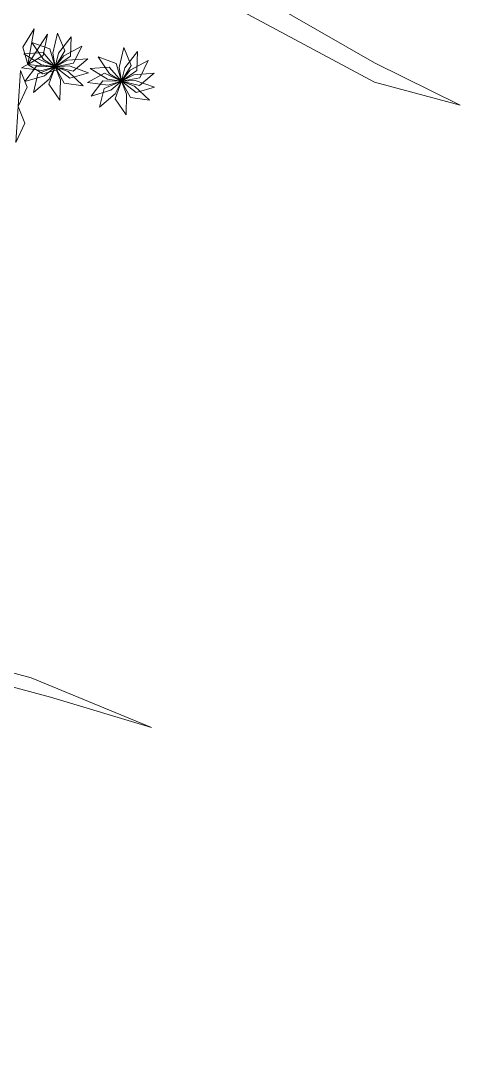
# Model space of a CAD drawing. Header units: inches. Extents: x 15 to 22798, y 21 to 21519.
# Drawn here: x 14922 to 14994.9, y 12219.7 to 12393.4 of the extents above; entities that cross this region are included whole.
import ezdxf

# ---------------------------------------------------------------- set-up
doc = ezdxf.new("R2010")
doc.units = ezdxf.units.IN
doc.header["$MEASUREMENT"] = 0
doc.layers.add('ARREDAMENTO', color=8, linetype='Continuous', lineweight=13)

msp = doc.modelspace()

# ---------------------------------------------------------------- linework, layer by layer
at = {"layer": 'ARREDAMENTO', "linetype": 'Continuous', "lineweight": 0}
for points in [[(14942.61, 12403.69), (14980.73, 12383.2), (14994.93, 12379.39), (14980.72, 12386.43), (14940.65, 12409.48)], [(14789.51, 12308.96), (14819.88, 12292.31), (14846.39, 12274.36), (14864.54, 12249.29), (14875.61, 12219.67), (14869.69, 12249.95), (14852.83, 12274.39), (14869.53, 12291.86), (14892.12, 12285.5), (14911.61, 12246.89), (14896, 12283.58), (14912.76, 12284.93), (14926.96, 12281.12), (14943.74, 12276.03), (14923.72, 12284.33), (14902.42, 12290.05), (14886.94, 12291.28), (14867.56, 12300.88), (14847.01, 12278.88), (14817.93, 12298.11), (14796.58, 12316.73)]]:
    msp.add_lwpolyline(points, dxfattribs=at)
at = {"layer": 'ARREDAMENTO', "lineweight": 0}
for points in [[(14923.17, 12386.16), (14922.37, 12389.01), (14924.27, 12392.05), (14923.17, 12386.16)], [(14923.17, 12386.16), (14925.72, 12387.67), (14926.43, 12391.19), (14923.17, 12386.16)], [(14923.85, 12389.82), (14925.77, 12387.01), (14927.72, 12385.79), (14926.84, 12388.74), (14923.85, 12389.82)], [(14928.13, 12391.37), (14927.33, 12388.06), (14927.73, 12385.79), (14929.33, 12388.42), (14928.13, 12391.37)], [(14930.37, 12390.72), (14928.29, 12388.02), (14927.73, 12385.79), (14930.27, 12387.54), (14930.37, 12390.72)], [(14922.54, 12387.9), (14925.44, 12386.1), (14927.72, 12385.79), (14925.71, 12388.13), (14922.54, 12387.9)], [(14932.15, 12389.22), (14929.15, 12387.6), (14927.74, 12385.78), (14930.77, 12386.35), (14932.15, 12389.22)], [(14939.13, 12388.95), (14938.33, 12385.64), (14938.73, 12383.37), (14940.33, 12386.01), (14939.13, 12388.95)], [(14941.37, 12388.31), (14939.29, 12385.61), (14938.73, 12383.37), (14941.27, 12385.13), (14941.37, 12388.31)], [(14922.12, 12385.6), (14925.5, 12385.14), (14927.72, 12385.78), (14924.93, 12387.1), (14922.12, 12385.6)], [(14933.17, 12387.12), (14929.77, 12386.86), (14927.74, 12385.78), (14930.74, 12385.07), (14933.17, 12387.12)], [(14934.85, 12387.41), (14936.77, 12384.59), (14938.72, 12383.37), (14937.84, 12386.33), (14934.85, 12387.41)], [(14943.15, 12386.8), (14940.15, 12385.19), (14938.74, 12383.37), (14941.77, 12383.94), (14943.15, 12386.8)], [(14921.97, 12385.15), (14923.1, 12382.41), (14921.57, 12379.16), (14921.97, 12385.15)], [(14922.68, 12383.34), (14925.95, 12384.29), (14927.72, 12385.78), (14924.63, 12385.85), (14922.68, 12383.34)], [(14923.17, 12386.16), (14925.68, 12384.58), (14929.13, 12385.55), (14923.17, 12386.16)], [(14924.11, 12381.5), (14926.71, 12383.7), (14927.72, 12385.78), (14924.87, 12384.59), (14924.11, 12381.5)], [(14928.49, 12380.23), (14928.59, 12383.63), (14927.72, 12385.77), (14926.7, 12382.86), (14928.49, 12380.23)], [(14933.24, 12384.79), (14930.03, 12385.94), (14927.73, 12385.77), (14930.19, 12383.9), (14933.24, 12384.79)], [(14932.36, 12382.63), (14929.9, 12384.99), (14927.73, 12385.77), (14929.21, 12383.07), (14932.36, 12382.63)], [(14933.12, 12383.19), (14936.5, 12382.73), (14938.72, 12383.37), (14935.93, 12384.69), (14933.12, 12383.19)], [(14933.54, 12385.48), (14936.44, 12383.69), (14938.72, 12383.37), (14936.71, 12385.71), (14933.54, 12385.48)], [(14944.17, 12384.7), (14940.77, 12384.45), (14938.74, 12383.36), (14941.74, 12382.65), (14944.17, 12384.7)], [(14933.68, 12380.92), (14936.95, 12381.88), (14938.72, 12383.37), (14935.63, 12383.44), (14933.68, 12380.92)], [(14935.11, 12379.08), (14937.71, 12381.29), (14938.72, 12383.36), (14935.87, 12382.17), (14935.11, 12379.08)], [(14939.49, 12377.81), (14939.59, 12381.22), (14938.72, 12383.36), (14937.7, 12380.45), (14939.49, 12377.81)], [(14944.24, 12382.37), (14941.03, 12383.52), (14938.73, 12383.36), (14941.19, 12381.49), (14944.24, 12382.37)], [(14943.36, 12380.22), (14940.9, 12382.57), (14938.73, 12383.36), (14940.21, 12380.65), (14943.36, 12380.22)], [(14921.57, 12379.16), (14922.71, 12376.42), (14921.18, 12373.18), (14921.57, 12379.16)]]:
    msp.add_lwpolyline(points, dxfattribs=at)

doc.saveas('drawing.dxf')
